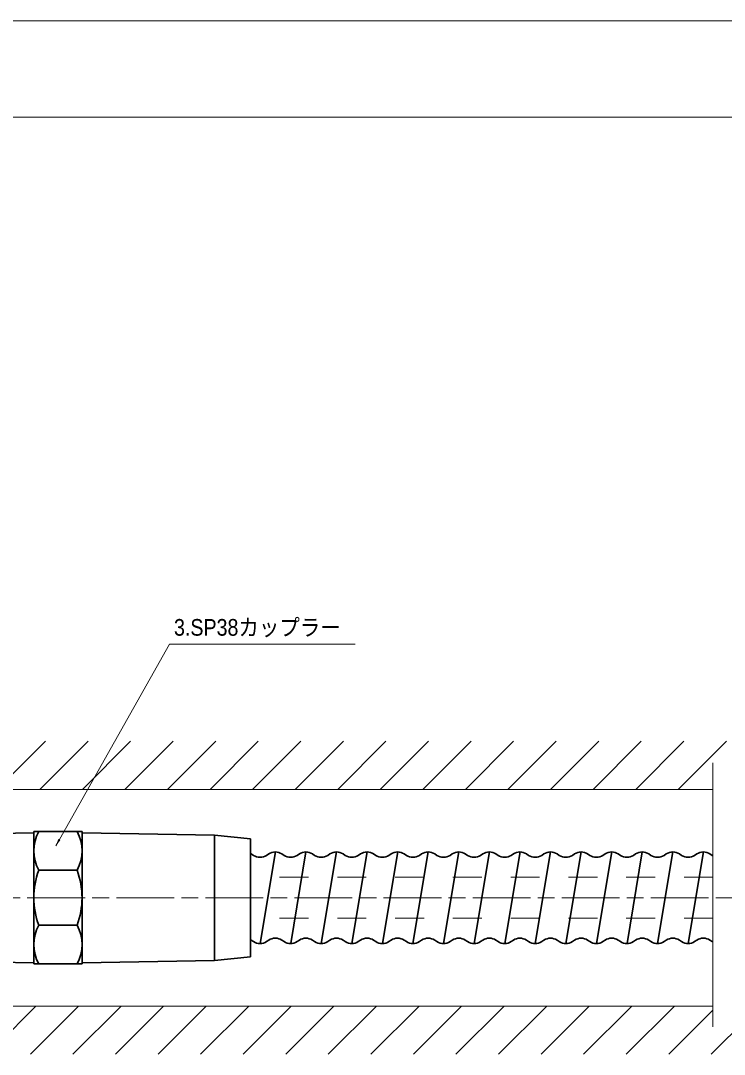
# Model space of a CAD drawing. Units: millimetres at full size, sheet at 1:2; details may follow other scales. Extents: x 10540 to 12220, y 374 to 1562.
# Drawn here: x 11363.9 to 11656.2, y 1132.6 to 1561.7 of the extents above; entities that cross this region are included whole.
import ezdxf
from ezdxf.enums import TextEntityAlignment as Align

# ---------------------------------------------------------------- set-up
doc = ezdxf.new("R2010")
doc.units = ezdxf.units.MM
doc.header["$LTSCALE"] = 2
doc.linetypes.add('CHAIN', pattern=[18.5, 12, -1.5, 3.5, -1.5])
doc.linetypes.add('DASHED_SPACED', pattern=[12, 6, -6])
for name, color, linetype, lineweight in [('1外形線', 7, 'Continuous', 35), ('2細い実線', 3, 'Continuous', 13), ('3隠れ線', 2, 'DASHED_SPACED', 13), ('4中心線', 1, 'CHAIN', 15), ('6寸法線', 4, 'Continuous', 13), ('7 枠・タイトル', 7, 'Continuous', 13)]:
    doc.layers.add(name, color=color, linetype=linetype, lineweight=lineweight)
doc.styles.add('ＭＳ Ｐゴシック', font='')
doc.styles.get('ＭＳ Ｐゴシック').set_extended_font_data('MS PGothic')
pattern_1 = [(45, (0, 0), (-8.83883, 8.83883), [])]

# ---------------------------------------------------------------- blocks, each defined once
blk = doc.blocks.new('filled_arrow')
at = {"color": 0, "linetype": 'Continuous', "lineweight": -2}
blk.add_solid([(7.5, 1.25), (0, 0), (7.5, -1.25)], dxfattribs=at)

msp = doc.modelspace()

# ---------------------------------------------------------------- hatches: boundary and pattern name
at = {"layer": '2細い実線'}
h = msp.add_hatch(dxfattribs=at)
h.set_pattern_fill('USER', color=256, style=0, pattern_type=2)
h.set_pattern_definition(pattern_1)
h.paths.add_polyline_path([(10946.524, 1242.619), (10946.524, 1262.619), (11991.908, 1262.619), (11991.895, 1242.619), (11661.495, 1242.619), (11661.495, 1253.584), (11651.495, 1253.584), (11651.495, 1242.619), (11112.992, 1242.619), (11112.992, 1253.584), (11102.992, 1253.584), (11102.992, 1242.619)])
h = msp.add_hatch(dxfattribs=at)
h.set_pattern_fill('USER', color=256, style=0, pattern_type=2)
h.set_pattern_definition(pattern_1)
h.paths.add_polyline_path([(10946.597, 1132.615), (10946.524, 1152.619), (11102.992, 1152.619), (11102.992, 1143.965), (11112.992, 1143.965), (11112.992, 1152.619), (11651.495, 1152.619), (11651.495, 1143.965), (11661.495, 1143.965), (11661.537, 1152.619), (11991.885, 1152.619), (11991.908, 1132.615)])

# ---------------------------------------------------------------- linework, layer by layer
at = {"layer": '1外形線'}
for p, q in [((11369.427, 1224.619), (11314.427, 1223.619)), ((11369.427, 1170.119), (11369.427, 1225.119)), ((11389.427, 1225.119), (11369.427, 1225.119)), ((11389.427, 1170.119), (11389.427, 1225.119)), ((11444.427, 1223.619), (11389.427, 1224.619)), ((11444.427, 1223.619), (11444.427, 1171.619)), ((11459.427, 1222.119), (11444.427, 1223.619)), ((11459.427, 1173.119), (11459.427, 1222.119)), ((11460.651, 1215.22), (11459.747, 1215.807)), ((11469.758, 1216.614), (11463.408, 1178.624)), ((11469.758, 1216.614), (11463.408, 1178.624)), ((11466.097, 1215.22), (11467.001, 1215.807)), ((11466.097, 1215.22), (11467.001, 1215.807)), ((11473.351, 1215.22), (11472.447, 1215.807)), ((11482.458, 1216.614), (11476.108, 1178.624)), ((11482.458, 1216.614), (11476.108, 1178.624)), ((11478.797, 1215.22), (11479.701, 1215.807)), ((11478.797, 1215.22), (11479.701, 1215.807)), ((11486.051, 1215.22), (11485.147, 1215.807)), ((11495.158, 1216.614), (11488.808, 1178.624)), ((11495.158, 1216.614), (11488.808, 1178.624)), ((11491.497, 1215.22), (11492.401, 1215.807)), ((11491.497, 1215.22), (11492.401, 1215.807)), ((11498.751, 1215.22), (11497.847, 1215.807)), ((11507.858, 1216.614), (11501.508, 1178.624)), ((11507.858, 1216.614), (11501.508, 1178.624)), ((11504.197, 1215.22), (11505.101, 1215.807)), ((11504.197, 1215.22), (11505.101, 1215.807)), ((11511.451, 1215.22), (11510.547, 1215.807)), ((11520.558, 1216.614), (11514.208, 1178.624)), ((11520.558, 1216.614), (11514.208, 1178.624)), ((11516.897, 1215.22), (11517.801, 1215.807)), ((11516.897, 1215.22), (11517.801, 1215.807)), ((11524.151, 1215.22), (11523.247, 1215.807)), ((11533.258, 1216.614), (11526.908, 1178.624)), ((11533.258, 1216.614), (11526.908, 1178.624)), ((11529.597, 1215.22), (11530.501, 1215.807)), ((11529.597, 1215.22), (11530.501, 1215.807)), ((11536.851, 1215.22), (11535.947, 1215.807)), ((11545.958, 1216.614), (11539.608, 1178.624)), ((11545.958, 1216.614), (11539.608, 1178.624)), ((11542.297, 1215.22), (11543.201, 1215.807)), ((11542.297, 1215.22), (11543.201, 1215.807)), ((11549.551, 1215.22), (11548.647, 1215.807)), ((11558.658, 1216.614), (11552.308, 1178.624)), ((11558.658, 1216.614), (11552.308, 1178.624)), ((11554.997, 1215.22), (11555.901, 1215.807)), ((11554.997, 1215.22), (11555.901, 1215.807)), ((11562.251, 1215.22), (11561.347, 1215.807)), ((11571.358, 1216.614), (11565.008, 1178.624)), ((11571.358, 1216.614), (11565.008, 1178.624)), ((11567.697, 1215.22), (11568.601, 1215.807)), ((11567.697, 1215.22), (11568.601, 1215.807)), ((11574.951, 1215.22), (11574.047, 1215.807)), ((11584.058, 1216.614), (11577.708, 1178.624)), ((11584.058, 1216.614), (11577.708, 1178.624)), ((11580.397, 1215.22), (11581.301, 1215.807)), ((11580.397, 1215.22), (11581.301, 1215.807)), ((11587.651, 1215.22), (11586.747, 1215.807)), ((11596.758, 1216.614), (11590.408, 1178.624)), ((11596.758, 1216.614), (11590.408, 1178.624)), ((11593.097, 1215.22), (11594.001, 1215.807)), ((11593.097, 1215.22), (11594.001, 1215.807)), ((11600.351, 1215.22), (11599.447, 1215.807)), ((11609.458, 1216.614), (11603.108, 1178.624)), ((11609.458, 1216.614), (11603.108, 1178.624)), ((11605.797, 1215.22), (11606.701, 1215.807)), ((11605.797, 1215.22), (11606.701, 1215.807)), ((11613.051, 1215.22), (11612.147, 1215.807)), ((11622.158, 1216.614), (11615.808, 1178.624)), ((11622.158, 1216.614), (11615.808, 1178.624)), ((11618.497, 1215.22), (11619.401, 1215.807)), ((11618.497, 1215.22), (11619.401, 1215.807)), ((11625.751, 1215.22), (11624.847, 1215.807)), ((11634.858, 1216.614), (11628.508, 1178.624)), ((11634.858, 1216.614), (11628.508, 1178.624)), ((11631.197, 1215.22), (11632.101, 1215.807)), ((11631.197, 1215.22), (11632.101, 1215.807)), ((11638.451, 1215.22), (11637.547, 1215.807)), ((11647.558, 1216.614), (11641.208, 1178.624)), ((11647.558, 1216.614), (11641.208, 1178.624)), ((11643.897, 1215.22), (11644.801, 1215.807)), ((11643.897, 1215.22), (11644.801, 1215.807)), ((11651.151, 1215.22), (11650.247, 1215.807)), ((11387.427, 1209.01), (11371.427, 1209.01)), ((11387.427, 1209.01), (11371.427, 1209.01)), ((11387.427, 1186.228), (11371.427, 1186.228)), ((11459.747, 1180.017), (11460.651, 1179.43)), ((11459.747, 1180.017), (11460.651, 1179.43)), ((11467.001, 1180.017), (11466.097, 1179.43)), ((11467.001, 1180.017), (11466.097, 1179.43)), ((11472.447, 1180.017), (11473.351, 1179.43)), ((11472.447, 1180.017), (11473.351, 1179.43)), ((11479.701, 1180.017), (11478.797, 1179.43)), ((11479.701, 1180.017), (11478.797, 1179.43)), ((11485.147, 1180.017), (11486.051, 1179.43)), ((11485.147, 1180.017), (11486.051, 1179.43)), ((11492.401, 1180.017), (11491.497, 1179.43)), ((11492.401, 1180.017), (11491.497, 1179.43)), ((11497.847, 1180.017), (11498.751, 1179.43)), ((11497.847, 1180.017), (11498.751, 1179.43)), ((11505.101, 1180.017), (11504.197, 1179.43)), ((11505.101, 1180.017), (11504.197, 1179.43)), ((11510.547, 1180.017), (11511.451, 1179.43)), ((11510.547, 1180.017), (11511.451, 1179.43)), ((11517.801, 1180.017), (11516.897, 1179.43)), ((11517.801, 1180.017), (11516.897, 1179.43)), ((11523.247, 1180.017), (11524.151, 1179.43)), ((11523.247, 1180.017), (11524.151, 1179.43)), ((11530.501, 1180.017), (11529.597, 1179.43)), ((11530.501, 1180.017), (11529.597, 1179.43)), ((11535.947, 1180.017), (11536.851, 1179.43)), ((11535.947, 1180.017), (11536.851, 1179.43)), ((11543.201, 1180.017), (11542.297, 1179.43)), ((11543.201, 1180.017), (11542.297, 1179.43)), ((11548.647, 1180.017), (11549.551, 1179.43)), ((11548.647, 1180.017), (11549.551, 1179.43)), ((11555.901, 1180.017), (11554.997, 1179.43)), ((11555.901, 1180.017), (11554.997, 1179.43)), ((11561.347, 1180.017), (11562.251, 1179.43)), ((11561.347, 1180.017), (11562.251, 1179.43)), ((11568.601, 1180.017), (11567.697, 1179.43)), ((11568.601, 1180.017), (11567.697, 1179.43)), ((11574.047, 1180.017), (11574.951, 1179.43)), ((11574.047, 1180.017), (11574.951, 1179.43)), ((11581.301, 1180.017), (11580.397, 1179.43)), ((11581.301, 1180.017), (11580.397, 1179.43)), ((11586.747, 1180.017), (11587.651, 1179.43)), ((11586.747, 1180.017), (11587.651, 1179.43)), ((11594.001, 1180.017), (11593.097, 1179.43)), ((11594.001, 1180.017), (11593.097, 1179.43)), ((11599.447, 1180.017), (11600.351, 1179.43)), ((11599.447, 1180.017), (11600.351, 1179.43)), ((11606.701, 1180.017), (11605.797, 1179.43)), ((11606.701, 1180.017), (11605.797, 1179.43)), ((11612.147, 1180.017), (11613.051, 1179.43)), ((11612.147, 1180.017), (11613.051, 1179.43)), ((11619.401, 1180.017), (11618.497, 1179.43)), ((11619.401, 1180.017), (11618.497, 1179.43)), ((11624.847, 1180.017), (11625.751, 1179.43)), ((11624.847, 1180.017), (11625.751, 1179.43)), ((11632.101, 1180.017), (11631.197, 1179.43)), ((11632.101, 1180.017), (11631.197, 1179.43)), ((11637.547, 1180.017), (11638.451, 1179.43)), ((11637.547, 1180.017), (11638.451, 1179.43)), ((11644.801, 1180.017), (11643.897, 1179.43)), ((11644.801, 1180.017), (11643.897, 1179.43)), ((11650.247, 1180.017), (11651.151, 1179.43)), ((11650.247, 1180.017), (11651.151, 1179.43)), ((11314.427, 1171.619), (11369.427, 1170.619)), ((11389.427, 1170.619), (11444.427, 1171.619)), ((11444.427, 1171.619), (11459.427, 1173.119)), ((11389.427, 1170.119), (11369.427, 1170.119))]:
    msp.add_line(p, q, dxfattribs=at)
for centre, radius, start, end in [((11386.646, 1217.064), 17.219, 152.11024, 207.88976), ((11372.208, 1217.064), 17.219, 332.11024, 27.88976), ((11457.024, 1211.614), 5, 57.00469, 61.2778), ((11457.024, 1211.614), 5, 57.00469, 61.2778), ((11463.374, 1219.414), 5, 237.00469, 302.99531), ((11463.374, 1219.414), 5, 237.00469, 302.99531), ((11469.724, 1211.614), 5, 57.00469, 122.99531), ((11469.724, 1211.614), 5, 57.00469, 122.99531), ((11476.074, 1219.414), 5, 237.00469, 302.99531), ((11476.074, 1219.414), 5, 237.00469, 302.99531), ((11482.424, 1211.614), 5, 57.00469, 122.99531), ((11482.424, 1211.614), 5, 57.00469, 122.99531), ((11488.774, 1219.414), 5, 237.00469, 302.99531), ((11488.774, 1219.414), 5, 237.00469, 302.99531), ((11495.124, 1211.614), 5, 57.00469, 122.99531), ((11495.124, 1211.614), 5, 57.00469, 122.99531), ((11501.474, 1219.414), 5, 237.00469, 302.99531), ((11501.474, 1219.414), 5, 237.00469, 302.99531), ((11507.824, 1211.614), 5, 57.00469, 122.99531), ((11507.824, 1211.614), 5, 57.00469, 122.99531), ((11514.174, 1219.414), 5, 237.00469, 302.99531), ((11514.174, 1219.414), 5, 237.00469, 302.99531), ((11520.524, 1211.614), 5, 57.00469, 122.99531), ((11520.524, 1211.614), 5, 57.00469, 122.99531), ((11526.874, 1219.414), 5, 237.00469, 302.99531), ((11526.874, 1219.414), 5, 237.00469, 302.99531), ((11533.224, 1211.614), 5, 57.00469, 122.99531), ((11533.224, 1211.614), 5, 57.00469, 122.99531), ((11539.574, 1219.414), 5, 237.00469, 302.99531), ((11539.574, 1219.414), 5, 237.00469, 302.99531), ((11545.924, 1211.614), 5, 57.00469, 122.99531), ((11545.924, 1211.614), 5, 57.00469, 122.99531), ((11552.274, 1219.414), 5, 237.00469, 302.99531), ((11552.274, 1219.414), 5, 237.00469, 302.99531), ((11558.624, 1211.614), 5, 57.00469, 122.99531), ((11558.624, 1211.614), 5, 57.00469, 122.99531), ((11564.974, 1219.414), 5, 237.00469, 302.99531), ((11564.974, 1219.414), 5, 237.00469, 302.99531), ((11571.324, 1211.614), 5, 57.00469, 122.99531), ((11571.324, 1211.614), 5, 57.00469, 122.99531), ((11577.674, 1219.414), 5, 237.00469, 302.99531), ((11577.674, 1219.414), 5, 237.00469, 302.99531), ((11584.024, 1211.614), 5, 57.00469, 122.99531), ((11584.024, 1211.614), 5, 57.00469, 122.99531), ((11590.374, 1219.414), 5, 237.00469, 302.99531), ((11590.374, 1219.414), 5, 237.00469, 302.99531), ((11596.724, 1211.614), 5, 57.00469, 122.99531), ((11596.724, 1211.614), 5, 57.00469, 122.99531), ((11603.074, 1219.414), 5, 237.00469, 302.99531), ((11603.074, 1219.414), 5, 237.00469, 302.99531), ((11609.424, 1211.614), 5, 57.00469, 122.99531), ((11609.424, 1211.614), 5, 57.00469, 122.99531), ((11615.774, 1219.414), 5, 237.00469, 302.99531), ((11615.774, 1219.414), 5, 237.00469, 302.99531), ((11622.124, 1211.614), 5, 57.00469, 122.99531), ((11622.124, 1211.614), 5, 57.00469, 122.99531), ((11628.474, 1219.414), 5, 237.00469, 302.99531), ((11628.474, 1219.414), 5, 237.00469, 302.99531), ((11634.824, 1211.614), 5, 57.00469, 122.99531), ((11634.824, 1211.614), 5, 57.00469, 122.99531), ((11641.174, 1219.414), 5, 237.00469, 302.99531), ((11641.174, 1219.414), 5, 237.00469, 302.99531), ((11647.524, 1211.614), 5, 57.00469, 122.99531), ((11647.524, 1211.614), 5, 57.00469, 122.99531), ((11653.874, 1219.414), 5, 237.00469, 241.58505), ((11653.874, 1219.414), 5, 237.00469, 241.58505), ((11402.865, 1197.619), 33.438, 160.08312, 199.91688), ((11355.989, 1197.619), 33.438, 340.08312, 19.91688), ((11386.646, 1178.173), 17.219, 152.11024, 207.88976), ((11372.208, 1178.173), 17.219, 332.11024, 27.88976), ((11457.024, 1175.824), 5, 57.00469, 61.2778), ((11457.024, 1175.824), 5, 57.00469, 61.2778), ((11457.024, 1175.824), 5, 57.00469, 61.2778), ((11469.724, 1175.824), 5, 57.00469, 122.99531), ((11469.724, 1175.824), 5, 57.00469, 122.99531), ((11469.724, 1175.824), 5, 57.00469, 122.99531), ((11482.424, 1175.824), 5, 57.00469, 122.99531), ((11482.424, 1175.824), 5, 57.00469, 122.99531), ((11482.424, 1175.824), 5, 57.00469, 122.99531), ((11495.124, 1175.824), 5, 57.00469, 122.99531), ((11495.124, 1175.824), 5, 57.00469, 122.99531), ((11495.124, 1175.824), 5, 57.00469, 122.99531), ((11507.824, 1175.824), 5, 57.00469, 122.99531), ((11507.824, 1175.824), 5, 57.00469, 122.99531), ((11507.824, 1175.824), 5, 57.00469, 122.99531), ((11520.524, 1175.824), 5, 57.00469, 122.99531), ((11520.524, 1175.824), 5, 57.00469, 122.99531), ((11520.524, 1175.824), 5, 57.00469, 122.99531), ((11533.224, 1175.824), 5, 57.00469, 122.99531), ((11533.224, 1175.824), 5, 57.00469, 122.99531), ((11533.224, 1175.824), 5, 57.00469, 122.99531), ((11545.924, 1175.824), 5, 57.00469, 122.99531), ((11545.924, 1175.824), 5, 57.00469, 122.99531), ((11545.924, 1175.824), 5, 57.00469, 122.99531), ((11558.624, 1175.824), 5, 57.00469, 122.99531), ((11558.624, 1175.824), 5, 57.00469, 122.99531), ((11558.624, 1175.824), 5, 57.00469, 122.99531), ((11571.324, 1175.824), 5, 57.00469, 122.99531), ((11571.324, 1175.824), 5, 57.00469, 122.99531), ((11571.324, 1175.824), 5, 57.00469, 122.99531), ((11584.024, 1175.824), 5, 57.00469, 122.99531), ((11584.024, 1175.824), 5, 57.00469, 122.99531), ((11584.024, 1175.824), 5, 57.00469, 122.99531), ((11596.724, 1175.824), 5, 57.00469, 122.99531), ((11596.724, 1175.824), 5, 57.00469, 122.99531), ((11596.724, 1175.824), 5, 57.00469, 122.99531), ((11609.424, 1175.824), 5, 57.00469, 122.99531), ((11609.424, 1175.824), 5, 57.00469, 122.99531), ((11609.424, 1175.824), 5, 57.00469, 122.99531), ((11622.124, 1175.824), 5, 57.00469, 122.99531), ((11622.124, 1175.824), 5, 57.00469, 122.99531), ((11622.124, 1175.824), 5, 57.00469, 122.99531), ((11634.824, 1175.824), 5, 57.00469, 122.99531), ((11634.824, 1175.824), 5, 57.00469, 122.99531), ((11634.824, 1175.824), 5, 57.00469, 122.99531), ((11647.524, 1175.824), 5, 57.00469, 122.99531), ((11647.524, 1175.824), 5, 57.00469, 122.99531), ((11647.524, 1175.824), 5, 57.00469, 122.99531), ((11463.374, 1183.624), 5, 237.00469, 302.99531), ((11463.374, 1183.624), 5, 237.00469, 302.99531), ((11476.074, 1183.624), 5, 237.00469, 302.99531), ((11476.074, 1183.624), 5, 237.00469, 302.99531), ((11488.774, 1183.624), 5, 237.00469, 302.99531), ((11488.774, 1183.624), 5, 237.00469, 302.99531), ((11501.474, 1183.624), 5, 237.00469, 302.99531), ((11501.474, 1183.624), 5, 237.00469, 302.99531), ((11514.174, 1183.624), 5, 237.00469, 302.99531), ((11514.174, 1183.624), 5, 237.00469, 302.99531), ((11526.874, 1183.624), 5, 237.00469, 302.99531), ((11526.874, 1183.624), 5, 237.00469, 302.99531), ((11539.574, 1183.624), 5, 237.00469, 302.99531), ((11539.574, 1183.624), 5, 237.00469, 302.99531), ((11552.274, 1183.624), 5, 237.00469, 302.99531), ((11552.274, 1183.624), 5, 237.00469, 302.99531), ((11564.974, 1183.624), 5, 237.00469, 302.99531), ((11564.974, 1183.624), 5, 237.00469, 302.99531), ((11577.674, 1183.624), 5, 237.00469, 302.99531), ((11577.674, 1183.624), 5, 237.00469, 302.99531), ((11590.374, 1183.624), 5, 237.00469, 302.99531), ((11590.374, 1183.624), 5, 237.00469, 302.99531), ((11603.074, 1183.624), 5, 237.00469, 302.99531), ((11603.074, 1183.624), 5, 237.00469, 302.99531), ((11615.774, 1183.624), 5, 237.00469, 302.99531), ((11615.774, 1183.624), 5, 237.00469, 302.99531), ((11628.474, 1183.624), 5, 237.00469, 302.99531), ((11628.474, 1183.624), 5, 237.00469, 302.99531), ((11641.174, 1183.624), 5, 237.00469, 302.99531), ((11641.174, 1183.624), 5, 237.00469, 302.99531), ((11653.874, 1183.624), 5, 237.00469, 241.58505), ((11653.874, 1183.624), 5, 237.00469, 241.58505)]:
    msp.add_arc(centre, radius, start, end, dxfattribs=at)
at = {"layer": '2細い実線', "lineweight": 20}
for p, q in [((11651.495, 1253.584), (11651.495, 1143.965)), ((11651.495, 1242.619), (11112.992, 1242.619)), ((11651.495, 1152.619), (11112.992, 1152.619))]:
    msp.add_line(p, q, dxfattribs=at)
at = {"layer": '3隠れ線'}
for p, q in [((11651.495, 1206.119), (11459.427, 1206.119)), ((11651.495, 1189.119), (11459.427, 1189.119))]:
    msp.add_line(p, q, dxfattribs=at)
at = {"layer": '4中心線'}
msp.add_line((12019.698, 1197.619), (10777.22, 1197.619), dxfattribs=at)
at = {"layer": '6寸法線'}
msp.add_lwpolyline([(11378.551, 1219.159), (11380.023, 1221.773), (11425.71, 1302.896), (11502.892, 1302.896)], dxfattribs=at)
at = {"layer": '7 枠・タイトル'}
for p, q in [((10540.486, 1561.732), (12220.486, 1561.732)), ((10580.486, 1521.732), (12180.486, 1521.732))]:
    msp.add_line(p, q, dxfattribs=at)

# ---------------------------------------------------------------- block references
at = {"layer": '6寸法線', "xscale": 0.4, "yscale": 0.4, "rotation": 60.6}
msp.add_blockref('filled_arrow', (11378.551, 1219.159), dxfattribs=at)

# ---------------------------------------------------------------- texts
at = {"layer": '6寸法線', "style": 'ＭＳ Ｐゴシック', "width": 0.9}
msp.add_text('3.SP38カップラー', height=6.928, dxfattribs=at).set_placement((11427.64, 1304.32), align=Align.BOTTOM_LEFT)

doc.saveas('drawing.dxf')
